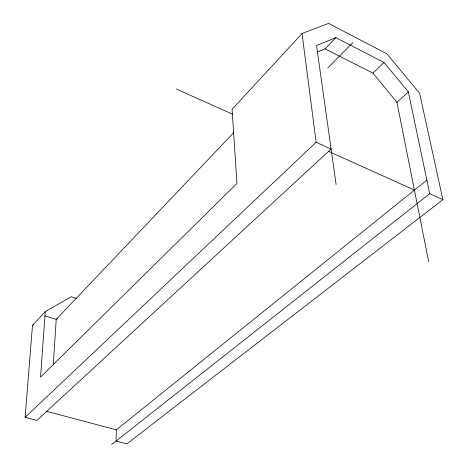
<?xml version="1.0" encoding="UTF-8"?>
<svg xmlns="http://www.w3.org/2000/svg" width="468" height="468" viewBox="0 0 468 468"><rect width="100%" height="100%" fill="white"/><g stroke="black" fill="none" stroke-linecap="round" stroke-linejoin="round"><path stroke-width="0.7" d="M426.851 180.086L116.31 429.87L116.07 441.061L126.863 443.88L442.886 199.672L419.626 93.343L386.972 53.855L328.589 23.4L302.041 33.544L232.081 109.301L236.954 183.421L40.546 377.114L45.273 311.571L71.306 296.741L76.828 298.531M53.264 365.163L56.207 319.392L233.602 132.748M302.041 33.544L316.14 142.26L331.11 149.046L36.896 420.404L25.114 417.333L32.485 325.418L45.273 311.571M317.011 52.2L325.02 48.853L335.837 37.621L384.035 62.484L408.353 91.939L429.712 193.705L442.886 199.672M327.846 67.942L352.884 42.541M325.02 48.853L372.955 73.131L384.035 62.484M25.114 417.333L316.14 142.26M428.659 261.694L396.952 102.293L408.353 91.939M111.583 444.6L429.712 193.705M57.435 318.673L56.207 319.392L44.963 315.888M32.485 325.418L33.749 324.693M335.837 37.621L316.549 45.478L336.106 184.556M46.145 411.173L116.31 429.87M176.372 89.031L232.397 114.122M328.6 151.38L414.414 190.09M372.955 73.131L396.952 102.293"/></g></svg>
